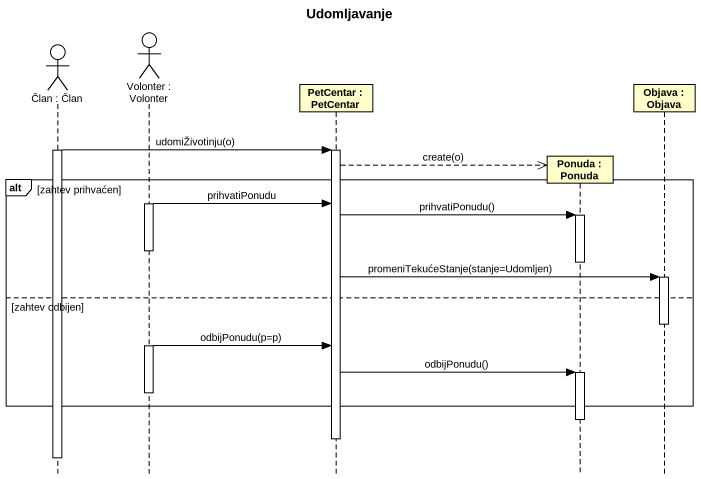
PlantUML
@startuml
title Udomljavanje
hide footbox
actor "Član : Član" as Član
actor "Volonter : Volonter" as Volonter
participant "PetCentar : PetCentar" as PetCentar
participant "Ponuda : Ponuda" as Ponuda
participant "Objava : Objava" as Objava

activate Član
Član -> PetCentar : udomiŽivotinju(o)
activate PetCentar
PetCentar -->> Ponuda ** : create(o)
alt zahtev prihvaćen
  activate Volonter
  Volonter -> PetCentar : prihvatiPonudu
  PetCentar -> Ponuda : prihvatiPonudu()
  activate Ponuda
  deactivate Volonter
  deactivate Ponuda
  PetCentar -> Objava : promeniTekućeStanje(stanje=Udomljen)
  activate Objava
else zahtev odbijen
  deactivate Objava
  activate Volonter
  Volonter -> PetCentar : odbijPonudu(p=p)
  PetCentar -> Ponuda : odbijPonudu()
  activate Ponuda
  deactivate Volonter
end
deactivate Ponuda
deactivate PetCentar
deactivate Član
@enduml
